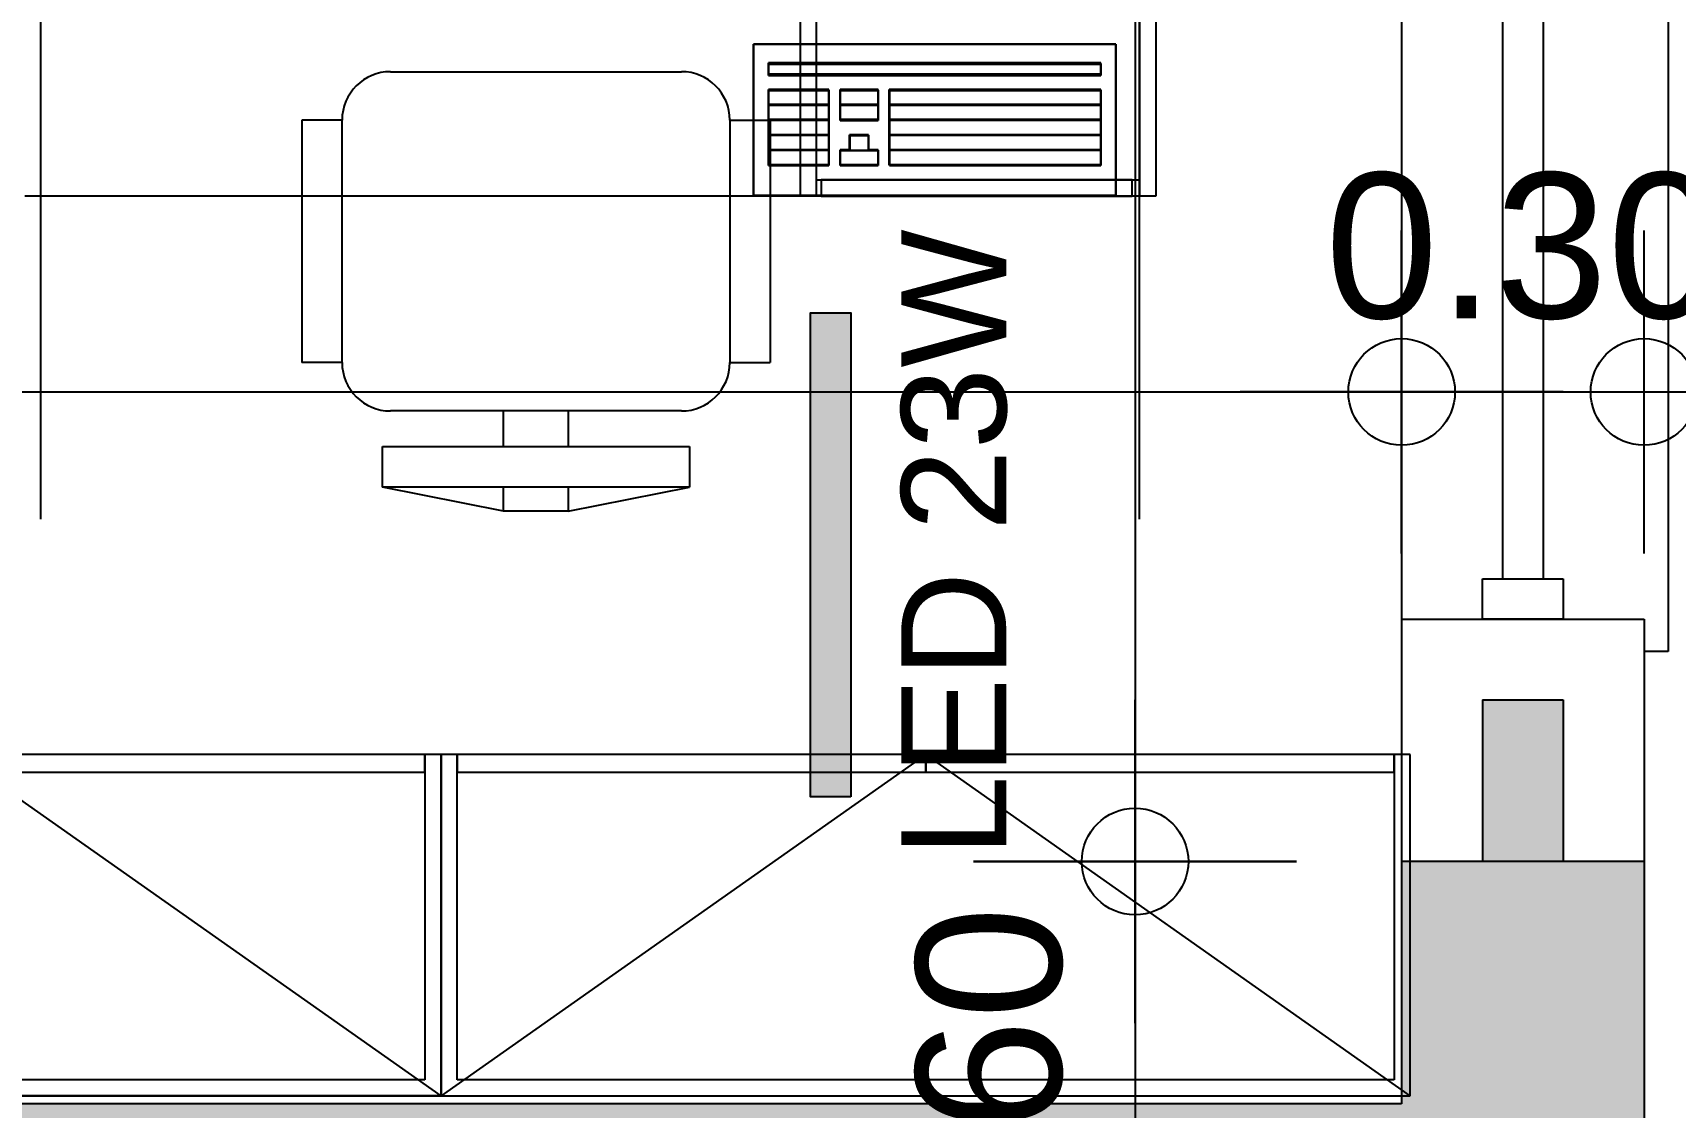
# Model space of a CAD drawing. Header units: metres. Extents: x -11 to 85, y -301 to 135.
# Drawn here: x 45.779 to 47.812, y -207.851 to -206.521 of the extents above; entities that cross this region are included whole.
import ezdxf

# ---------------------------------------------------------------- set-up
doc = ezdxf.new("R2010")
doc.units = ezdxf.units.M
doc.header["$LTSCALE"] = 0.036
doc.header["$PDMODE"] = 2
for name, color, linetype in [('arxitek isogeio', 252, 'Continuous'), ('DIMBLK', 252, 'Continuous'), ('electext', 20, 'Continuous'), ('hatch color', 252, 'Continuous'), ('HLEK_FL001_SYMBOLS', 230, 'Continuous'), ('KYKLOFORHTES', 152, 'Continuous'), ('Parathira', 252, 'Continuous')]:
    doc.layers.add(name, color=color, linetype=linetype)
doc.styles.get("Standard").update_dxf_attribs({"font": 'arial.ttf'})
doc.dimstyles.new('CADWDOT', dxfattribs={"dimscale": 0.1, "dimtxt": 1.8, "dimasz": 0.08, "dimexe": 2, "dimexo": 0, "dimgap": 0.09, "dimtad": 0, "dimrnd": 0.001, "dimzin": 0, "dimdsep": 46, "dimtxsty": 'Standard', "dimblk1": 'ARTDIM', "dimblk2": 'ARTDIM', "dimsah": 1, "dimcen": 0.09, "dimdle": 0.05, "dimse1": 1, "dimse2": 1, "dimadec": 0, "dimazin": 0, "dimtfac": 1, "dimtmove": 0, "dimatfit": 3, "dimldrblk": 'ARTDIM', "dimfxl": 2, "dimtvp": 0.9999, "dimtolj": 1, "dimtzin": 0, "dimarcsym": 0})

# ---------------------------------------------------------------- blocks, each defined once
blk = doc.blocks.new('A$C52D13D70')
at = {"layer": 'Parathira'}
for p, q in [((-0.33, 0.04), (-0.33, -2.44)), ((-0.3, 0.04), (-0.33, 0.04)), ((-0.1, 0), (-0.2, 0)), ((-0.2, 0), (-0.2, -0.05)), ((-0.1, -0.05), (-0.1, 0)), ((0, 0), (0, -2.4)), ((-0.2, -0.05), (-0.1, -0.05)), ((-0.175, -0.05), (-0.175, -0.7833)), ((-0.125, -0.05), (-0.125, -0.7833)), ((-0.1, -0.7833), (-0.2, -0.7833)), ((-0.2, -0.7833), (-0.2, -0.8333)), ((-0.1, -0.8333), (-0.1, -0.7833)), ((-0.2, -0.8333), (-0.1, -0.8333)), ((-0.175, -0.8333), (-0.175, -1.5667)), ((-0.125, -0.8333), (-0.125, -1.5667)), ((-0.1, -1.5667), (-0.2, -1.5667)), ((-0.2, -1.5667), (-0.2, -1.6167)), ((-0.1, -1.6167), (-0.1, -1.5667)), ((-0.2, -1.6167), (-0.1, -1.6167)), ((-0.175, -1.6167), (-0.175, -2.35)), ((-0.125, -1.6167), (-0.125, -2.35)), ((-0.1, -2.35), (-0.2, -2.35)), ((-0.2, -2.35), (-0.2, -2.4)), ((-0.1, -2.4), (-0.1, -2.35)), ((-0.2, -2.4), (-0.1, -2.4)), ((-0.33, -2.44), (-0.3, -2.44))]:
    blk.add_line(p, q, dxfattribs=at)
blk = doc.blocks.new('ARTDIM')
at = {"layer": 'DIMBLK'}
for p, q in [((0, -24.9975), (0, 24.9975)), ((-24.9975, 0), (24.9975, 0))]:
    blk.add_line(p, q, dxfattribs=at)
blk.add_circle((0, 0), 8.25, dxfattribs=at)
blk = doc.blocks.new('*D1324')
at = {"layer": 'arxitek isogeio', "color": 0, "lineweight": -2}
blk.add_line((40.4317, -206.9656), (47.4657, -206.9656), dxfattribs=at)
at = {"layer": 'Defpoints', "color": 0, "transparency": 16777216}
for p in [(47.4737, -206.9656), (40.4237, -207.8468), (47.4737, -207.8468)]:
    blk.add_point(p, dxfattribs=at)
at = {"layer": 'arxitek isogeio', "color": 0, "lineweight": -2, "xscale": 0.008, "yscale": 0.008, "zscale": 0.008, "rotation": 180}
blk.add_blockref('ARTDIM', (40.4237, -206.9656), dxfattribs=at)
at = {"layer": 'arxitek isogeio', "color": 0, "lineweight": -2, "xscale": 0.008, "yscale": 0.008, "zscale": 0.008}
blk.add_blockref('ARTDIM', (47.4737, -206.9656), dxfattribs=at)
at = {"layer": 'arxitek isogeio', "color": 0, "insert": (43.9487, -206.7856), "char_height": 0.18, "attachment_point": 5}
blk.add_mtext('\\A1;7.05', dxfattribs=at)
blk = doc.blocks.new('*D1325')
at = {"layer": 'arxitek isogeio', "color": 0, "lineweight": -2}
blk.add_line((47.4817, -206.9656), (47.7657, -206.9656), dxfattribs=at)
at = {"layer": 'Defpoints', "color": 0, "transparency": 16777216}
for p in [(47.7737, -206.9656), (47.4737, -207.8468), (47.7737, -207.8468)]:
    blk.add_point(p, dxfattribs=at)
at = {"layer": 'arxitek isogeio', "color": 0, "lineweight": -2, "xscale": 0.008, "yscale": 0.008, "zscale": 0.008, "rotation": 180}
blk.add_blockref('ARTDIM', (47.4737, -206.9656), dxfattribs=at)
at = {"layer": 'arxitek isogeio', "color": 0, "lineweight": -2, "xscale": 0.008, "yscale": 0.008, "zscale": 0.008}
blk.add_blockref('ARTDIM', (47.7737, -206.9656), dxfattribs=at)
at = {"layer": 'arxitek isogeio', "color": 0, "insert": (47.6237, -206.7856), "char_height": 0.18, "attachment_point": 5}
blk.add_mtext('\\A1;0.30', dxfattribs=at)
blk = doc.blocks.new('*D1333')
at = {"layer": 'arxitek isogeio', "color": 0, "lineweight": -2}
blk.add_line((47.1437, -200.8048), (47.1437, -207.5388), dxfattribs=at)
at = {"layer": 'Defpoints', "color": 0, "transparency": 16777216}
for p in [(47.4855, -200.7968), (47.1437, -207.5468), (47.4855, -207.5468)]:
    blk.add_point(p, dxfattribs=at)
at = {"layer": 'arxitek isogeio', "color": 0, "lineweight": -2, "xscale": 0.008, "yscale": 0.008, "zscale": 0.008}
for p, rotation in [((47.1437, -200.7968), 90), ((47.1437, -207.5468), 270)]:
    blk.add_blockref('ARTDIM', p, dxfattribs=dict(at, rotation=rotation))
at = {"layer": 'arxitek isogeio', "color": 0, "insert": (46.9637, -204.1718), "char_height": 0.18, "attachment_point": 5, "rotation": 90}
blk.add_mtext('\\A1;6.75', dxfattribs=at)
blk = doc.blocks.new('*D1334')
at = {"layer": 'arxitek isogeio', "color": 0, "lineweight": -2}
blk.add_line((47.1437, -207.5548), (47.1437, -208.1388), dxfattribs=at)
at = {"layer": 'Defpoints', "color": 0, "transparency": 16777216}
for p in [(47.4855, -207.5468), (47.1437, -208.1468), (47.4855, -208.1468)]:
    blk.add_point(p, dxfattribs=at)
at = {"layer": 'arxitek isogeio', "color": 0, "lineweight": -2, "xscale": 0.008, "yscale": 0.008, "zscale": 0.008}
for p, rotation in [((47.1437, -207.5468), 90), ((47.1437, -208.1468), 270)]:
    blk.add_blockref('ARTDIM', p, dxfattribs=dict(at, rotation=rotation))
at = {"layer": 'arxitek isogeio', "color": 0, "insert": (46.9637, -207.8468), "char_height": 0.18, "attachment_point": 5, "rotation": 90}
blk.add_mtext('\\A1;0.60', dxfattribs=at)
blk = doc.blocks.new('led 23W')
at = {"layer": 'hatch color'}
blk.add_hatch(color=181, dxfattribs=at).paths.add_polyline_path([(101.2388, -6.7734), (101.2388, -6.7234), (101.8376, -6.7234), (101.8376, -6.7734)])
at = {"layer": 'HLEK_FL001_SYMBOLS'}
blk.add_lwpolyline([(101.2388, -6.7734), (101.2388, -6.7234), (101.8376, -6.7234), (101.8376, -6.7734)], close=True, dxfattribs=at)

msp = doc.modelspace()

# ---------------------------------------------------------------- hatches: boundary and pattern name
at = {"layer": 'arxitek isogeio'}
for points in [[(47.6737, -207.3468), (47.5737, -207.3468), (47.5737, -207.5468), (47.6737, -207.5468)], [(47.7737, -208.1468), (47.7737, -207.5468), (47.4737, -207.5468), (47.4737, -207.8468), (43.8737, -207.8468), (43.8737, -207.5468), (43.5737, -207.5468), (43.5737, -208.1468)]]:
    msp.add_hatch(color=256, dxfattribs=at).paths.add_polyline_path(points)

# ---------------------------------------------------------------- linework, layer by layer
for p, q in [((45.7893, -206.7232), (45.7893, -206.1232)), ((47.1493, -206.1232), (47.1493, -206.7232)), ((47.1693, -206.1232), (47.1693, -206.7232)), ((46.7296, -206.7232), (46.7296, -206.2729)), ((46.7492, -206.7232), (46.7492, -206.2729)), ((47.1199, -206.535), (46.6712, -206.535)), ((46.6712, -206.535), (46.6712, -206.722)), ((47.1199, -206.722), (47.1199, -206.535)), ((47.1012, -206.5584, 0.0001), (46.6899, -206.5584, 0.0001)), ((46.6899, -206.5724, 0.0001), (46.6899, -206.5584, 0.0001)), ((47.1012, -206.5724, 0.0001), (47.1012, -206.5584, 0.0001)), ((46.2221, -206.5692), (46.5821, -206.5692)), ((47.1012, -206.5724, 0.0001), (46.6899, -206.5724, 0.0001)), ((46.7647, -206.5911, 0.0001), (46.6899, -206.5911, 0.0001)), ((46.6899, -206.6846, 0.0001), (46.6899, -206.5911, 0.0001)), ((46.7647, -206.6846, 0.0001), (46.7647, -206.5911, 0.0001)), ((46.8255, -206.5911, 0.0001), (46.7787, -206.5911, 0.0001)), ((46.7787, -206.6285, 0.0001), (46.7787, -206.5911, 0.0001)), ((46.8255, -206.6285, 0.0001), (46.8255, -206.5911, 0.0001)), ((46.8395, -206.6846, 0.0001), (46.8395, -206.5911, 0.0001)), ((47.1012, -206.5911, 0.0001), (46.8395, -206.5911, 0.0001)), ((47.1012, -206.6846, 0.0001), (47.1012, -206.5911, 0.0001)), ((46.7647, -206.6098, 0.0001), (46.6899, -206.6098, 0.0001)), ((46.8255, -206.6098, 0.0001), (46.7787, -206.6098, 0.0001)), ((47.1012, -206.6098, 0.0001), (46.8395, -206.6098, 0.0001)), ((46.1621, -206.6292), (46.1121, -206.6292)), ((46.1121, -206.6292), (46.1121, -206.9292)), ((46.1621, -206.9292), (46.1621, -206.6292)), ((46.6421, -206.6292), (46.6921, -206.6292)), ((46.6421, -206.6292), (46.6421, -206.9292)), ((46.7647, -206.6285, 0.0001), (46.6899, -206.6285, 0.0001)), ((46.7647, -206.6472, 0.0001), (46.6899, -206.6472, 0.0001)), ((46.6921, -206.6292), (46.6921, -206.9292)), ((46.8255, -206.6285, 0.0001), (46.7787, -206.6285, 0.0001)), ((46.8138, -206.6472, 0.0001), (46.7904, -206.6472, 0.0001)), ((46.7904, -206.6659, 0.0001), (46.7904, -206.6472, 0.0001)), ((46.8138, -206.6659, 0.0001), (46.8138, -206.6472, 0.0001)), ((47.1012, -206.6285, 0.0001), (46.8395, -206.6285, 0.0001)), ((47.1012, -206.6472, 0.0001), (46.8395, -206.6472, 0.0001)), ((46.7647, -206.6659, 0.0001), (46.6899, -206.6659, 0.0001)), ((46.7787, -206.6846, 0.0001), (46.7787, -206.6659, 0.0001)), ((46.7904, -206.6659, 0.0001), (46.7787, -206.6659, 0.0001)), ((46.8255, -206.6659, 0.0001), (46.8138, -206.6659, 0.0001)), ((46.8255, -206.6846, 0.0001), (46.8255, -206.6659, 0.0001)), ((47.1012, -206.6659, 0.0001), (46.8395, -206.6659, 0.0001)), ((46.7647, -206.6846, 0.0001), (46.6899, -206.6846, 0.0001)), ((46.8255, -206.6846, 0.0001), (46.7787, -206.6846, 0.0001)), ((47.1012, -206.6846, 0.0001), (46.8395, -206.6846, 0.0001)), ((46.7492, -206.7032), (47.1493, -206.7032)), ((47.1403, -206.7032), (46.7553, -206.7032)), ((46.7553, -206.7032), (46.7553, -206.7233)), ((47.1403, -206.7233), (47.1403, -206.7032)), ((47.1693, -206.7232), (45.7693, -206.7232)), ((46.6712, -206.722), (47.1199, -206.722)), ((46.7492, -206.7232), (46.7296, -206.7232)), ((46.7553, -206.7233), (47.1403, -206.7233)), ((46.1621, -206.9292), (46.1121, -206.9292)), ((46.6421, -206.9292), (46.6921, -206.9292)), ((46.5821, -206.9892), (46.2221, -206.9892)), ((46.3621, -207.0333), (46.3621, -206.9892)), ((46.4421, -206.9892), (46.4421, -207.0333)), ((46.2121, -207.0333), (46.5921, -207.0333)), ((46.2121, -207.0833), (46.2121, -207.0333)), ((46.5921, -207.0333), (46.5921, -207.0833)), ((46.3621, -207.1133), (46.2121, -207.0833)), ((46.5921, -207.0833), (46.2121, -207.0833)), ((46.3621, -207.1133), (46.3621, -207.0833)), ((46.4421, -207.0833), (46.4421, -207.1133)), ((46.4421, -207.1133), (46.5921, -207.0833)), ((46.4421, -207.1133), (46.3621, -207.1133)), ((47.4737, -207.2468), (47.7737, -207.2468)), ((47.4737, -207.2468), (47.4737, -207.5468)), ((47.7737, -207.2468), (47.7737, -207.5468)), ((47.5737, -207.3468), (47.6737, -207.3468)), ((47.5737, -207.3468), (47.5737, -207.5468)), ((47.6737, -207.3468), (47.6737, -207.5468)), ((46.2846, -207.4144), (45.0849, -207.4144)), ((46.2646, -207.4144), (45.6848, -207.4144)), ((46.2846, -207.837), (45.6848, -207.4144)), ((46.2646, -207.4363), (46.2646, -207.4144)), ((46.2646, -207.4144), (46.2646, -207.817)), ((46.2846, -207.4144), (46.2846, -207.837)), ((46.2846, -207.837), (46.2846, -207.4144)), ((46.2846, -207.4144), (46.2846, -207.837)), ((47.4844, -207.4144), (46.2846, -207.4144)), ((46.8845, -207.4144), (46.2846, -207.837)), ((46.8845, -207.4144), (46.3046, -207.4144)), ((46.3046, -207.4144), (46.3046, -207.4363)), ((46.3046, -207.817), (46.3046, -207.4144)), ((46.8845, -207.4363), (46.8845, -207.4144)), ((47.4844, -207.837), (46.8845, -207.4144)), ((47.4644, -207.4144), (46.8845, -207.4144)), ((46.8845, -207.4144), (46.8845, -207.4363)), ((47.4644, -207.4363), (47.4644, -207.4144)), ((47.4644, -207.4144), (47.4644, -207.817)), ((47.4844, -207.837), (47.4844, -207.4144)), ((45.6848, -207.4363), (46.2646, -207.4363)), ((46.3046, -207.4363), (46.8845, -207.4363)), ((46.8845, -207.4363), (47.4644, -207.4363)), ((47.7737, -207.5468), (47.4737, -207.5468)), ((47.4737, -207.5468), (47.4737, -207.8468)), ((47.7737, -207.5468), (47.7737, -208.1468)), ((46.2646, -207.817), (45.1049, -207.817)), ((47.4644, -207.817), (46.3046, -207.817)), ((47.4737, -207.8468), (43.8737, -207.8468)), ((46.2846, -207.837), (45.0849, -207.837)), ((45.0849, -207.837), (46.2846, -207.837)), ((46.2846, -207.837), (47.4844, -207.837))]:
    msp.add_line(p, q, dxfattribs=at)
at = {"layer": 'arxitek isogeio', "extrusion": (-2.43706e-17, -0.099504, 0.995037)}
for p, q in [((46.7648, -206.6111, 0.0346), (46.69, -206.6111, 0.0346)), ((46.8256, -206.6111, 0.0346), (46.7788, -206.6111, 0.0346)), ((47.1013, -206.6111, 0.0346), (46.8396, -206.6111, 0.0346)), ((46.7648, -206.6297, 0.0328), (46.69, -206.6297, 0.0328)), ((47.1013, -206.6297, 0.0328), (46.8396, -206.6297, 0.0328)), ((46.7648, -206.6483, 0.0309), (46.69, -206.6483, 0.0309)), ((46.7648, -206.6669, 0.0291), (46.69, -206.6669, 0.0291)), ((47.1013, -206.6483, 0.0309), (46.8396, -206.6483, 0.0309)), ((47.1013, -206.6669, 0.0291), (46.8396, -206.6669, 0.0291))]:
    msp.add_line(p, q, dxfattribs=at)
at = {"layer": 'arxitek isogeio'}
for centre, start, end in [((46.2221, -206.6292), 90, 180), ((46.5821, -206.6292), 0, 90), ((46.2221, -206.9292), 180, 270), ((46.5821, -206.9292), 270, 0)]:
    msp.add_arc(centre, 0.06, start, end, dxfattribs=at)
for p in [(45.7893, -205.9734), (45.7893, -206.1232), (47.1493, -206.1232)]:
    msp.add_point(p, dxfattribs=at)
for points, invisible_edges in [([(46.6713, -206.7223, 0.0187), (46.6713, -206.7223), (46.6713, -206.5353)], 12), ([(46.6713, -206.5353), (46.6713, -206.5353, 0.0374), (46.6713, -206.7223, 0.0187)], 12), ([(47.12, -206.5353, 0.0374), (46.6713, -206.5353, 0.0374), (47.12, -206.5353)], 6), ([(46.6713, -206.5353), (47.12, -206.5353), (46.6713, -206.5353, 0.0374)], 6), ([(47.12, -206.7223, 0.0187), (46.6713, -206.7223, 0.0187), (46.6713, -206.5353, 0.0374)], 12), ([(46.6713, -206.5353, 0.0374), (47.12, -206.5353, 0.0374), (47.12, -206.7223, 0.0187)], 12), ([(47.12, -206.7223, 0.0187), (47.12, -206.5353, 0.0374), (47.12, -206.7223)], 6), ([(47.12, -206.5353), (47.12, -206.7223), (47.12, -206.5353, 0.0374)], 6), ([(47.1013, -206.5599, 0.0398), (46.69, -206.5599, 0.0398), (46.69, -206.5595, 0.0351)], 7), ([(46.69, -206.5595, 0.0351), (47.1013, -206.5595, 0.0351), (46.69, -206.5599, 0.0398)], 14), ([(47.1013, -206.5599, 0.0398), (46.69, -206.5599, 0.0398), (47.1013, -206.5595, 0.0351)], 7), ([(46.69, -206.5734, 0.0337), (46.69, -206.5595, 0.0351), (46.69, -206.5599, 0.0398)], 12), ([(46.69, -206.5599, 0.0398), (46.69, -206.5739, 0.0384), (46.69, -206.5734, 0.0337)], 12), ([(47.1013, -206.5739, 0.0384), (46.69, -206.5739, 0.0384), (46.69, -206.5599, 0.0398)], 12), ([(46.69, -206.5599, 0.0398), (47.1013, -206.5599, 0.0398), (47.1013, -206.5739, 0.0384)], 12), ([(47.1013, -206.5595, 0.0351), (47.1013, -206.5734, 0.0337), (47.1013, -206.5739, 0.0384)], 12), ([(47.1013, -206.5739, 0.0384), (47.1013, -206.5599, 0.0398), (47.1013, -206.5595, 0.0351)], 12), ([(47.1013, -206.5734, 0.0337), (46.69, -206.5734, 0.0337), (46.69, -206.5739, 0.0384)], 12), ([(46.69, -206.5739, 0.0384), (47.1013, -206.5739, 0.0384), (47.1013, -206.5734, 0.0337)], 12), ([(46.69, -206.592, 0.0319), (46.7648, -206.592, 0.0319), (46.7648, -206.5925, 0.0365)], 12), ([(46.7648, -206.5925, 0.0365), (46.69, -206.5925, 0.0365), (46.69, -206.592, 0.0319)], 12), ([(46.69, -206.685, 0.0226), (46.69, -206.592, 0.0319), (46.69, -206.5925, 0.0365)], 12), ([(46.69, -206.5925, 0.0365), (46.69, -206.6855, 0.0272), (46.69, -206.685, 0.0226)], 12), ([(46.7648, -206.6855, 0.0272), (46.69, -206.6855, 0.0272), (46.69, -206.5925, 0.0365)], 12), ([(46.69, -206.5925, 0.0365), (46.7648, -206.5925, 0.0365), (46.7648, -206.6855, 0.0272)], 12), ([(46.7648, -206.592, 0.0319), (46.7648, -206.685, 0.0226), (46.7648, -206.6855, 0.0272)], 12), ([(46.7648, -206.6855, 0.0272), (46.7648, -206.5925, 0.0365), (46.7648, -206.592, 0.0319)], 12), ([(46.7788, -206.592, 0.0319), (46.8255, -206.592, 0.0319), (46.8255, -206.5925, 0.0365)], 12), ([(46.8255, -206.5925, 0.0365), (46.7788, -206.5925, 0.0365), (46.7788, -206.592, 0.0319)], 12), ([(46.7788, -206.6292, 0.0281), (46.7788, -206.592, 0.0319), (46.7788, -206.5925, 0.0365)], 12), ([(46.7788, -206.5925, 0.0365), (46.7788, -206.6297, 0.0328), (46.7788, -206.6292, 0.0281)], 12), ([(46.8255, -206.6297, 0.0328), (46.7788, -206.6297, 0.0328), (46.7788, -206.5925, 0.0365)], 12), ([(46.7788, -206.5925, 0.0365), (46.8255, -206.5925, 0.0365), (46.8255, -206.6297, 0.0328)], 12), ([(46.8255, -206.592, 0.0319), (46.8255, -206.6292, 0.0281), (46.8255, -206.6297, 0.0328)], 12), ([(46.8255, -206.6297, 0.0328), (46.8255, -206.5925, 0.0365), (46.8255, -206.592, 0.0319)], 12), ([(46.8396, -206.592, 0.0319), (47.1013, -206.592, 0.0319), (46.8396, -206.5925, 0.0365)], 6), ([(47.1013, -206.5925, 0.0365), (46.8396, -206.5925, 0.0365), (47.1013, -206.592, 0.0319)], 6), ([(46.8396, -206.685, 0.0226), (46.8396, -206.592, 0.0319), (46.8396, -206.6855, 0.0272)], 6), ([(46.8396, -206.5925, 0.0365), (46.8396, -206.6855, 0.0272), (46.8396, -206.592, 0.0319)], 6), ([(47.1013, -206.6855, 0.0272), (46.8396, -206.6855, 0.0272), (46.8396, -206.5925, 0.0365)], 12), ([(46.8396, -206.5925, 0.0365), (47.1013, -206.5925, 0.0365), (47.1013, -206.6855, 0.0272)], 12), ([(47.1013, -206.592, 0.0319), (47.1013, -206.685, 0.0226), (47.1013, -206.5925, 0.0365)], 6), ([(47.1013, -206.6855, 0.0272), (47.1013, -206.5925, 0.0365), (47.1013, -206.685, 0.0226)], 6), ([(46.8255, -206.6292, 0.0281), (46.7788, -206.6292, 0.0281), (46.7788, -206.6297, 0.0328)], 12), ([(46.7788, -206.6297, 0.0328), (46.8255, -206.6297, 0.0328), (46.8255, -206.6292, 0.0281)], 12), ([(46.7788, -206.6664, 0.0244), (46.7905, -206.6664, 0.0244), (46.7905, -206.6669, 0.0291)], 12), ([(46.7905, -206.6669, 0.0291), (46.7788, -206.6669, 0.0291), (46.7788, -206.6664, 0.0244)], 12), ([(46.7788, -206.685, 0.0226), (46.7788, -206.6664, 0.0244), (46.7788, -206.6669, 0.0291)], 12), ([(46.7788, -206.6669, 0.0291), (46.7788, -206.6855, 0.0272), (46.7788, -206.685, 0.0226)], 12), ([(46.7788, -206.6669, 0.0291), (46.8255, -206.6669, 0.0291), (46.7788, -206.6855, 0.0272)], 6), ([(46.7788, -206.6855, 0.0272), (46.8255, -206.6669, 0.0291), (46.8255, -206.6855, 0.0272)], 5), ([(46.7905, -206.6478, 0.0263), (46.8139, -206.6478, 0.0263), (46.8139, -206.6483, 0.0309)], 12), ([(46.8139, -206.6483, 0.0309), (46.7905, -206.6483, 0.0309), (46.7905, -206.6478, 0.0263)], 12), ([(46.7905, -206.6664, 0.0244), (46.7905, -206.6478, 0.0263), (46.7905, -206.6483, 0.0309)], 12), ([(46.7905, -206.6483, 0.0309), (46.7905, -206.6669, 0.0291), (46.7905, -206.6664, 0.0244)], 12), ([(46.8139, -206.6483, 0.0309), (46.8139, -206.6669, 0.0291), (46.7905, -206.6483, 0.0309)], 6), ([(46.7905, -206.6669, 0.0291), (46.7905, -206.6483, 0.0309), (46.8139, -206.6669, 0.0291)], 6), ([(46.8139, -206.6478, 0.0263), (46.8139, -206.6664, 0.0244), (46.8139, -206.6669, 0.0291)], 12), ([(46.8139, -206.6669, 0.0291), (46.8139, -206.6483, 0.0309), (46.8139, -206.6478, 0.0263)], 12), ([(46.8255, -206.6664, 0.0244), (46.8255, -206.6669, 0.0291), (46.8139, -206.6669, 0.0291)], 12), ([(46.8255, -206.6664, 0.0244), (46.8139, -206.6669, 0.0291), (46.8139, -206.6664, 0.0244)], 5), ([(46.8255, -206.6664, 0.0244), (46.8255, -206.685, 0.0226), (46.8255, -206.6855, 0.0272)], 12), ([(46.8255, -206.6855, 0.0272), (46.8255, -206.6669, 0.0291), (46.8255, -206.6664, 0.0244)], 12), ([(46.7648, -206.685, 0.0226), (46.69, -206.685, 0.0226), (46.69, -206.6855, 0.0272)], 12), ([(46.69, -206.6855, 0.0272), (46.7648, -206.6855, 0.0272), (46.7648, -206.685, 0.0226)], 12), ([(46.8255, -206.685, 0.0226), (46.7788, -206.685, 0.0226), (46.7788, -206.6855, 0.0272)], 12), ([(46.7788, -206.6855, 0.0272), (46.8255, -206.6855, 0.0272), (46.8255, -206.685, 0.0226)], 12), ([(47.1013, -206.685, 0.0226), (46.8396, -206.685, 0.0226), (47.1013, -206.6855, 0.0272)], 6), ([(46.8396, -206.6855, 0.0272), (47.1013, -206.6855, 0.0272), (46.8396, -206.685, 0.0226)], 6), ([(47.12, -206.7223), (46.6713, -206.7223), (47.12, -206.7223, 0.0187)], 6), ([(46.6713, -206.7223, 0.0187), (47.12, -206.7223, 0.0187), (46.6713, -206.7223)], 6)]:
    msp.add_3dface(points, dxfattribs=dict(at, invisible_edges=invisible_edges))

# ---------------------------------------------------------------- block references
at = {"layer": 'arxitek isogeio', "xscale": -1}
msp.add_blockref('A$C52D13D70', (47.4737, -204.8468), dxfattribs=at)
at = {"layer": 'KYKLOFORHTES', "rotation": 90}
msp.add_blockref('led 23W', (40.0185, -308.7054), dxfattribs=at)

# ---------------------------------------------------------------- texts
at = {"layer": 'electext'}
msp.add_text('LED 23W', height=0.13, rotation=90, dxfattribs=at).set_placement((46.9842, -207.5413))

# ---------------------------------------------------------------- dimensions: what is measured, and where the dimension line sits
at = {"layer": 'arxitek isogeio'}
for base, p1, p2, picture, middle in [((47.1437, -207.5468), (47.4855, -200.7968), (47.4855, -207.5468), '*D1333', (46.9637, -204.1718)), ((47.1437, -208.1468), (47.4855, -207.5468), (47.4855, -208.1468), '*D1334', (46.9637, -207.8468))]:
    dim = msp.add_linear_dim(base=base, p1=p1, p2=p2, angle=90, dimstyle='CADWDOT', dxfattribs=at)
    dim.commit()
    dim.dimension.update_dxf_attribs({"geometry": picture, "text_midpoint": middle})
dim = msp.add_linear_dim(base=(47.4737, -206.9656), p1=(40.4237, -207.8468), p2=(47.4737, -207.8468), dimstyle='CADWDOT', dxfattribs=at)
dim.commit()
dim.dimension.update_dxf_attribs({"geometry": '*D1324', "text_midpoint": (43.9487, -206.7856)})
dim = msp.add_linear_dim(base=(47.7737, -206.9656), p1=(47.4737, -207.8468), p2=(47.7737, -207.8468), dimstyle='CADWDOT', dxfattribs=at)
dim.commit()
dim.dimension.update_dxf_attribs({"geometry": '*D1325', "text_midpoint": (47.6237, -206.9656), "dimtype": 160})

doc.saveas('drawing.dxf')
